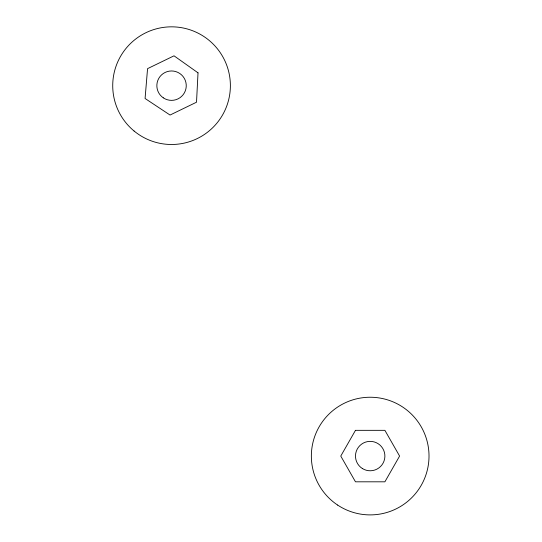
<?xml version="1.0" encoding="UTF-8"?>
<svg xmlns="http://www.w3.org/2000/svg" width="542" height="542" viewBox="0 0 542 542"><rect width="100%" height="100%" fill="white"/><g stroke="black" fill="none" stroke-linecap="round" stroke-linejoin="round"><path stroke-width="0.81" d="M198.02 72.838L196.516 102.214L170.046 115.04L145.08 98.495L147.56 68.651L174.029 55.819L198.02 72.838M355.477 430.334L340.769 456.073L355.477 481.811L384.895 481.811L399.596 456.073L384.895 430.334L355.477 430.334M163.298 97.838A14.709 14.709 0 0 0 186.218 86.727A14.709 14.709 0 0 0 165.141 72.432A14.709 14.709 0 0 0 163.298 97.838M134.077 131.008A58.827 58.827 0 0 0 229.564 95.446A58.827 58.827 0 0 0 151.015 30.535A58.827 58.827 0 0 0 134.077 131.008M362.313 468.491A14.709 14.709 0 0 0 384.881 456.676A14.709 14.709 0 0 0 363.364 443.044A14.709 14.709 0 0 0 362.313 468.491M337.632 505.069A58.827 58.827 0 0 0 428.898 459.765A58.827 58.827 0 0 0 344.028 403.377A58.827 58.827 0 0 0 337.632 505.069"/></g></svg>
